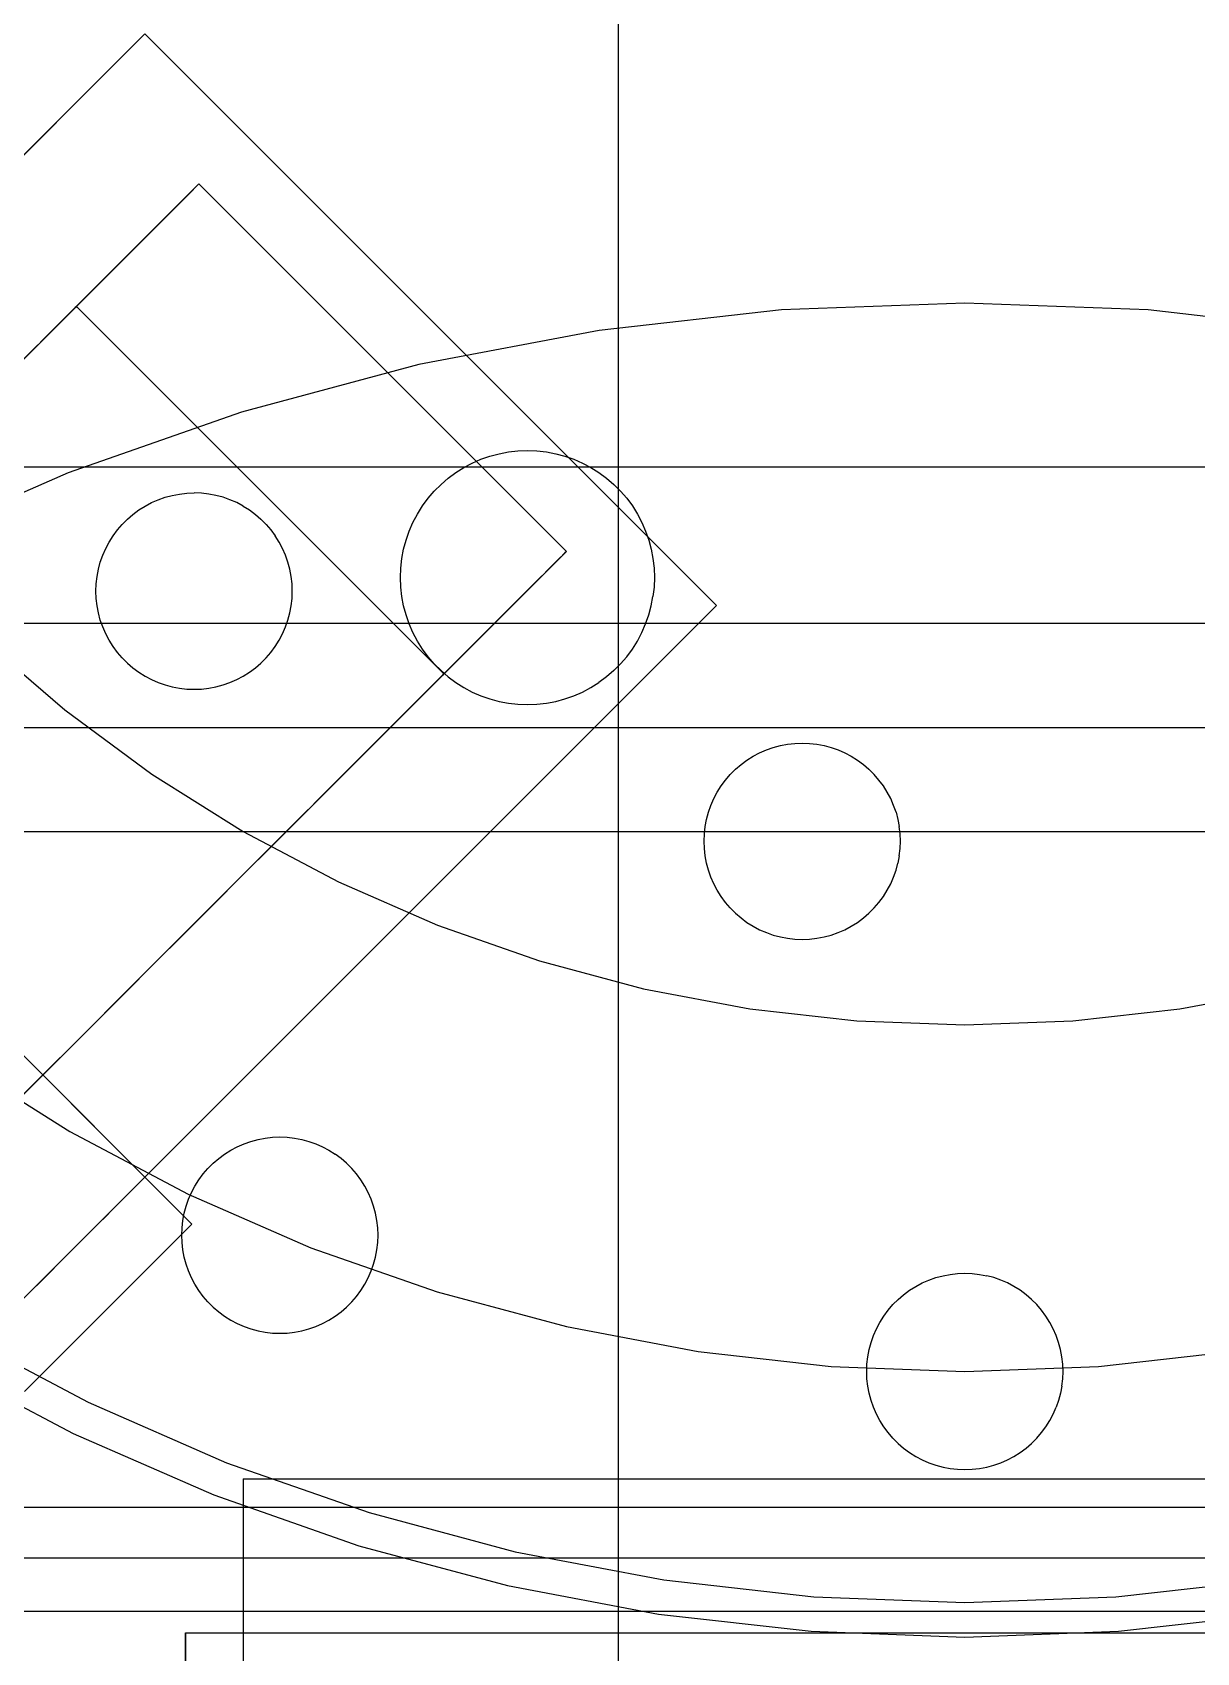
# Model space of a CAD drawing. Header units: millimetres. Extents: x -180 to 1414, y -663 to 972.
# Drawn here: x 1183.85 to 1204.01, y 469.13 to 497.19 of the extents above; entities that cross this region are included whole.
import ezdxf

# ---------------------------------------------------------------- set-up
doc = ezdxf.new("R2010")
doc.units = ezdxf.units.MM
doc.layers.add('TOP', color=8, linetype='Continuous')

msp = doc.modelspace()

# ---------------------------------------------------------------- linework, layer by layer
at = {"layer": 'TOP'}
for p, q in [((1194, 447.5), (1194, 544.9)), ((1185.765, 497.129), (1185.799, 497.163)), ((1195.698, 487.263), (1185.799, 497.163)), ((1185.665, 497.029), (1185.497, 496.861)), ((1185.765, 497.129), (1185.665, 497.029)), ((1185.265, 496.629), (1184.968, 496.332)), ((1185.497, 496.861), (1185.265, 496.629)), ((1184.968, 496.332), (1175.689, 487.053)), ((1184.968, 496.332), (1184.608, 495.972)), ((1184.608, 495.972), (1175.615, 486.979)), ((1184.608, 495.972), (1175.689, 487.053)), ((1184.608, 495.972), (1175.753, 487.117)), ((1184.608, 495.972), (1184.188, 495.552)), ((1184.188, 495.552), (1183.71, 495.074)), ((1186.711, 494.54), (1184.525, 492.353)), ((1186.735, 494.563), (1184.613, 492.442)), ((1186.431, 494.259), (1186.594, 494.422)), ((1186.625, 494.454), (1186.477, 494.306)), ((1186.594, 494.422), (1186.695, 494.524)), ((1186.711, 494.54), (1186.625, 494.454)), ((1186.695, 494.524), (1186.735, 494.563)), ((1186.735, 494.563), (1186.711, 494.54)), ((1193.099, 488.199), (1186.735, 494.563)), ((1186.431, 494.259), (1184.367, 492.196)), ((1186.268, 494.097), (1185.999, 493.828)), ((1186.207, 494.035), (1186.431, 494.259)), ((1186.477, 494.306), (1186.268, 494.097)), ((1185.999, 493.828), (1184.018, 491.846)), ((1185.999, 493.828), (1185.672, 493.5)), ((1185.923, 493.751), (1186.207, 494.035)), ((1185.581, 493.409), (1185.923, 493.751)), ((1185.672, 493.5), (1183.752, 491.581)), ((1185.183, 493.012), (1185.581, 493.409)), ((1185.672, 493.5), (1185.288, 493.116)), ((1184.731, 492.56), (1185.183, 493.012)), ((1185.288, 493.116), (1184.849, 492.678)), ((1184.849, 492.678), (1184.359, 492.187)), ((1184.731, 492.56), (1182.99, 490.818)), ((1184.228, 492.057), (1184.731, 492.56)), ((1184.499, 492.328), (1184.582, 492.41)), ((1184.594, 492.423), (1184.525, 492.353)), ((1184.582, 492.41), (1184.613, 492.442)), ((1184.613, 492.442), (1184.594, 492.423)), ((1184.613, 492.442), (1190.977, 486.078)), ((1200, 492.5), (1196.824, 492.381)), ((1203.176, 492.381), (1200, 492.5)), ((1184.359, 492.187), (1183.819, 491.647)), ((1184.185, 492.014), (1184.367, 492.196)), ((1184.405, 492.233), (1184.236, 492.064)), ((1184.367, 492.196), (1184.499, 492.328)), ((1184.525, 492.353), (1184.405, 492.233)), ((1196.824, 492.381), (1193.666, 492.025)), ((1206.334, 492.025), (1203.176, 492.381)), ((1183.676, 491.505), (1184.228, 492.057)), ((1184.018, 491.846), (1183.752, 491.581)), ((1183.955, 491.784), (1184.185, 492.014)), ((1184.236, 492.064), (1184.018, 491.846)), ((1193.666, 492.025), (1190.543, 491.434)), ((1183.679, 491.507), (1183.955, 491.784)), ((1190.543, 491.434), (1187.473, 490.612)), ((1187.473, 490.612), (1184.473, 489.562)), ((1191.776, 489.849), (1191.934, 489.892)), ((1191.934, 489.892), (1192.096, 489.923)), ((1192.096, 489.923), (1192.26, 489.941)), ((1192.26, 489.941), (1192.424, 489.947)), ((1192.424, 489.947), (1192.588, 489.941)), ((1192.588, 489.941), (1192.752, 489.923)), ((1192.752, 489.923), (1192.914, 489.892)), ((1192.914, 489.892), (1193.072, 489.849)), ((1173, 489.664), (1227, 489.664)), ((1191.185, 489.565), (1191.324, 489.652)), ((1191.324, 489.652), (1191.469, 489.729)), ((1191.469, 489.729), (1191.62, 489.795)), ((1191.62, 489.795), (1191.776, 489.849)), ((1193.072, 489.849), (1193.228, 489.795)), ((1193.228, 489.795), (1193.379, 489.729)), ((1193.379, 489.729), (1193.524, 489.652)), ((1193.524, 489.652), (1193.663, 489.565)), ((1184.473, 489.562), (1181.56, 488.291)), ((1190.811, 489.244), (1190.928, 489.36)), ((1190.928, 489.36), (1191.052, 489.467)), ((1191.052, 489.467), (1191.185, 489.565)), ((1193.663, 489.565), (1193.796, 489.467)), ((1193.796, 489.467), (1193.92, 489.36)), ((1193.92, 489.36), (1194.037, 489.244)), ((1185.802, 488.984), (1185.914, 489.044)), ((1185.914, 489.044), (1186.031, 489.095)), ((1186.031, 489.095), (1186.151, 489.137)), ((1186.151, 489.137), (1186.273, 489.17)), ((1186.273, 489.17), (1186.398, 489.193)), ((1186.398, 489.193), (1186.525, 489.207)), ((1186.525, 489.207), (1186.652, 489.212)), ((1186.779, 489.207), (1186.652, 489.212)), ((1186.905, 489.193), (1186.779, 489.207)), ((1187.03, 489.17), (1186.905, 489.193)), ((1187.153, 489.137), (1187.03, 489.17)), ((1187.273, 489.095), (1187.153, 489.137)), ((1187.389, 489.044), (1187.273, 489.095)), ((1187.502, 488.984), (1187.389, 489.044)), ((1190.606, 488.987), (1190.704, 489.119)), ((1190.704, 489.119), (1190.811, 489.244)), ((1194.037, 489.244), (1194.144, 489.119)), ((1194.144, 489.119), (1194.242, 488.987)), ((1185.406, 488.668), (1185.495, 488.758)), ((1185.495, 488.758), (1185.592, 488.841)), ((1185.592, 488.841), (1185.694, 488.917)), ((1185.694, 488.917), (1185.802, 488.984)), ((1187.502, 488.984), (1187.609, 488.917)), ((1187.609, 488.917), (1187.712, 488.841)), ((1187.712, 488.841), (1187.808, 488.758)), ((1187.808, 488.758), (1187.898, 488.668)), ((1190.442, 488.702), (1190.519, 488.847)), ((1190.519, 488.847), (1190.606, 488.987)), ((1194.242, 488.987), (1194.329, 488.847)), ((1194.329, 488.847), (1194.406, 488.702)), ((1185.179, 488.362), (1185.247, 488.47)), ((1185.247, 488.47), (1185.323, 488.572)), ((1185.323, 488.572), (1185.406, 488.668)), ((1187.898, 488.668), (1187.981, 488.572)), ((1187.981, 488.572), (1188.056, 488.47)), ((1188.124, 488.362), (1188.056, 488.47)), ((1190.322, 488.396), (1190.376, 488.551)), ((1190.376, 488.551), (1190.442, 488.702)), ((1194.406, 488.702), (1194.472, 488.551)), ((1194.472, 488.551), (1194.526, 488.396)), ((1185.069, 488.133), (1185.12, 488.25)), ((1185.12, 488.25), (1185.179, 488.362)), ((1188.183, 488.25), (1188.124, 488.362)), ((1188.234, 488.133), (1188.183, 488.25)), ((1190.249, 488.075), (1190.279, 488.237)), ((1190.279, 488.237), (1190.322, 488.396)), ((1193.099, 488.199), (1190.977, 486.078)), ((1193.059, 488.16), (1193.099, 488.199)), ((1193.099, 488.199), (1193.075, 488.176)), ((1194.526, 488.396), (1194.569, 488.237)), ((1194.569, 488.237), (1194.599, 488.075)), ((1175.086, 488.077), (1186.612, 476.551)), ((1184.994, 487.89), (1185.027, 488.013)), ((1185.027, 488.013), (1185.069, 488.133)), ((1188.276, 488.013), (1188.234, 488.133)), ((1188.309, 487.89), (1188.276, 488.013)), ((1190.224, 487.747), (1190.23, 487.912)), ((1190.23, 487.912), (1190.249, 488.075)), ((1192.841, 487.942), (1192.632, 487.733)), ((1192.795, 487.895), (1192.958, 488.058)), ((1192.989, 488.09), (1192.841, 487.942)), ((1192.958, 488.058), (1193.059, 488.16)), ((1193.075, 488.176), (1192.989, 488.09)), ((1194.599, 488.075), (1194.618, 487.912)), ((1194.618, 487.912), (1194.624, 487.747)), ((1184.952, 487.512), (1184.956, 487.639)), ((1184.956, 487.639), (1184.971, 487.766)), ((1184.971, 487.766), (1184.994, 487.89)), ((1188.333, 487.766), (1188.309, 487.89)), ((1188.347, 487.639), (1188.333, 487.766)), ((1188.352, 487.512), (1188.347, 487.639)), ((1190.23, 487.583), (1190.224, 487.747)), ((1192.571, 487.671), (1190.731, 485.832)), ((1192.287, 487.387), (1192.571, 487.671)), ((1192.632, 487.733), (1192.363, 487.464)), ((1192.571, 487.671), (1192.795, 487.895)), ((1194.624, 487.747), (1194.618, 487.583)), ((1184.956, 487.385), (1184.952, 487.512)), ((1184.971, 487.259), (1184.956, 487.385)), ((1188.333, 487.259), (1188.347, 487.385)), ((1188.347, 487.385), (1188.352, 487.512)), ((1190.249, 487.419), (1190.23, 487.583)), ((1190.279, 487.258), (1190.249, 487.419)), ((1191.945, 487.046), (1192.287, 487.387)), ((1192.363, 487.464), (1192.036, 487.136)), ((1194.569, 487.258), (1194.599, 487.419)), ((1194.618, 487.583), (1194.599, 487.419)), ((1175.899, 487.263), (1185.799, 477.364)), ((1184.994, 487.134), (1184.971, 487.259)), ((1185.027, 487.011), (1184.994, 487.134)), ((1195.564, 487.129), (1185.775, 477.34)), ((1195.665, 487.23), (1185.793, 477.358)), ((1188.276, 487.011), (1188.309, 487.134)), ((1188.309, 487.134), (1188.333, 487.259)), ((1190.322, 487.099), (1190.279, 487.258)), ((1190.376, 486.943), (1190.322, 487.099)), ((1192.036, 487.136), (1191.652, 486.752)), ((1194.472, 486.943), (1194.526, 487.099)), ((1194.526, 487.099), (1194.569, 487.258)), ((1195.564, 487.129), (1195.397, 486.962)), ((1195.665, 487.23), (1195.564, 487.129)), ((1195.698, 487.263), (1195.665, 487.23)), ((1170, 486.957), (1230, 486.957)), ((1185.069, 486.891), (1185.027, 487.011)), ((1185.12, 486.775), (1185.069, 486.891)), ((1195.397, 486.962), (1185.746, 477.311)), ((1188.183, 486.775), (1188.234, 486.891)), ((1188.234, 486.891), (1188.276, 487.011)), ((1190.442, 486.793), (1190.376, 486.943)), ((1190.519, 486.647), (1190.442, 486.793)), ((1191.547, 486.648), (1191.945, 487.046)), ((1194.329, 486.647), (1194.406, 486.793)), ((1194.406, 486.793), (1194.472, 486.943)), ((1195.397, 486.962), (1195.164, 486.729)), ((1182.996, 486.674), (1184.413, 485.454)), ((1185.179, 486.662), (1185.12, 486.775)), ((1185.247, 486.555), (1185.179, 486.662)), ((1185.323, 486.452), (1185.247, 486.555)), ((1195.164, 486.729), (1185.705, 477.27)), ((1187.981, 486.452), (1188.056, 486.555)), ((1188.056, 486.555), (1188.124, 486.662)), ((1188.124, 486.662), (1188.183, 486.775)), ((1190.606, 486.508), (1190.519, 486.647)), ((1190.704, 486.376), (1190.606, 486.508)), ((1191.095, 486.196), (1191.547, 486.648)), ((1191.652, 486.752), (1191.213, 486.314)), ((1194.144, 486.376), (1194.242, 486.508)), ((1194.242, 486.508), (1194.329, 486.647)), ((1195.164, 486.729), (1194.867, 486.432)), ((1185.406, 486.356), (1185.323, 486.452)), ((1185.406, 486.356), (1185.495, 486.266)), ((1185.495, 486.266), (1185.592, 486.183)), ((1194.867, 486.432), (1185.589, 477.154)), ((1194.867, 486.432), (1185.652, 477.217)), ((1187.712, 486.183), (1187.808, 486.266)), ((1187.808, 486.266), (1187.898, 486.356)), ((1187.898, 486.356), (1187.981, 486.452)), ((1190.811, 486.251), (1190.704, 486.376)), ((1191.213, 486.314), (1190.723, 485.823)), ((1190.928, 486.135), (1190.811, 486.251)), ((1194.037, 486.251), (1193.92, 486.135)), ((1194.037, 486.251), (1194.144, 486.376)), ((1194.867, 486.432), (1194.508, 486.073)), ((1194.508, 486.073), (1185.515, 477.08)), ((1194.508, 486.073), (1185.589, 477.154)), ((1185.592, 486.183), (1185.694, 486.108)), ((1194.508, 486.073), (1185.652, 477.217)), ((1185.694, 486.108), (1185.802, 486.04)), ((1185.802, 486.04), (1185.914, 485.981)), ((1185.914, 485.981), (1186.031, 485.93)), ((1187.273, 485.93), (1187.389, 485.981)), ((1187.389, 485.981), (1187.502, 486.04)), ((1187.502, 486.04), (1187.609, 486.108)), ((1187.609, 486.108), (1187.712, 486.183)), ((1191.095, 486.196), (1189.354, 484.454)), ((1190.592, 485.693), (1191.095, 486.196)), ((1190.731, 485.832), (1190.863, 485.964)), ((1190.889, 485.989), (1190.769, 485.869)), ((1190.863, 485.964), (1190.946, 486.046)), ((1190.958, 486.059), (1190.889, 485.989)), ((1190.928, 486.135), (1191.052, 486.027)), ((1190.946, 486.046), (1190.977, 486.078)), ((1190.977, 486.078), (1190.958, 486.059)), ((1191.052, 486.027), (1191.185, 485.93)), ((1193.796, 486.027), (1193.663, 485.93)), ((1193.92, 486.135), (1193.796, 486.027)), ((1194.508, 486.073), (1194.088, 485.653)), ((1186.031, 485.93), (1186.151, 485.888)), ((1186.151, 485.888), (1186.273, 485.855)), ((1186.273, 485.855), (1186.398, 485.831)), ((1186.398, 485.831), (1186.525, 485.817)), ((1186.525, 485.817), (1186.652, 485.812)), ((1186.652, 485.812), (1186.779, 485.817)), ((1186.779, 485.817), (1186.905, 485.831)), ((1186.905, 485.831), (1187.03, 485.855)), ((1187.03, 485.855), (1187.153, 485.888)), ((1187.153, 485.888), (1187.273, 485.93)), ((1190.592, 485.693), (1188.499, 483.599)), ((1190.592, 485.693), (1188.946, 484.047)), ((1190.04, 485.141), (1190.592, 485.693)), ((1190.723, 485.823), (1190.183, 485.284)), ((1190.599, 485.7), (1190.382, 485.482)), ((1190.549, 485.65), (1190.731, 485.832)), ((1190.769, 485.869), (1190.599, 485.7)), ((1191.185, 485.93), (1191.324, 485.842)), ((1191.324, 485.842), (1191.469, 485.765)), ((1191.469, 485.765), (1191.62, 485.699)), ((1191.62, 485.699), (1191.776, 485.645)), ((1193.072, 485.645), (1193.228, 485.699)), ((1193.228, 485.699), (1193.379, 485.765)), ((1193.379, 485.765), (1193.524, 485.842)), ((1193.524, 485.842), (1193.663, 485.93)), ((1184.413, 485.454), (1185.917, 484.344)), ((1190.042, 485.143), (1190.319, 485.42)), ((1190.382, 485.482), (1190.116, 485.217)), ((1190.319, 485.42), (1190.549, 485.65)), ((1191.776, 485.645), (1191.934, 485.602)), ((1191.934, 485.602), (1192.096, 485.572)), ((1192.096, 485.572), (1192.26, 485.553)), ((1192.26, 485.553), (1192.424, 485.547)), ((1192.424, 485.547), (1192.588, 485.553)), ((1192.588, 485.553), (1192.752, 485.572)), ((1192.752, 485.572), (1192.914, 485.602)), ((1192.914, 485.602), (1193.072, 485.645)), ((1194.088, 485.653), (1193.61, 485.175)), ((1169, 485.153), (1231, 485.153)), ((1189.443, 484.544), (1190.04, 485.141)), ((1190.183, 485.284), (1189.597, 484.697)), ((1189.72, 484.821), (1190.042, 485.143)), ((1190.116, 485.217), (1189.805, 484.905)), ((1193.61, 485.175), (1193.076, 484.641)), ((1189.354, 484.454), (1189.72, 484.821)), ((1189.805, 484.905), (1189.45, 484.55)), ((1196.683, 484.805), (1196.806, 484.838)), ((1196.806, 484.838), (1196.931, 484.862)), ((1196.931, 484.862), (1197.057, 484.876)), ((1197.057, 484.876), (1197.184, 484.881)), ((1197.184, 484.881), (1197.311, 484.876)), ((1197.311, 484.876), (1197.437, 484.862)), ((1197.437, 484.862), (1197.562, 484.838)), ((1197.562, 484.838), (1197.685, 484.805)), ((1188.804, 483.904), (1189.443, 484.544)), ((1189.597, 484.697), (1188.968, 484.068)), ((1189.45, 484.55), (1189.052, 484.153)), ((1193.076, 484.641), (1192.489, 484.054)), ((1196.124, 484.51), (1196.226, 484.586)), ((1196.226, 484.586), (1196.334, 484.653)), ((1196.334, 484.653), (1196.446, 484.713)), ((1196.446, 484.713), (1196.563, 484.763)), ((1196.563, 484.763), (1196.683, 484.805)), ((1197.685, 484.805), (1197.805, 484.763)), ((1197.805, 484.763), (1197.922, 484.713)), ((1197.922, 484.713), (1198.034, 484.653)), ((1198.034, 484.653), (1198.142, 484.586)), ((1198.142, 484.586), (1198.244, 484.51)), ((1185.917, 484.344), (1187.5, 483.349)), ((1188.946, 484.047), (1189.354, 484.454)), ((1195.855, 484.241), (1195.938, 484.337)), ((1195.938, 484.337), (1196.028, 484.427)), ((1196.028, 484.427), (1196.124, 484.51)), ((1198.244, 484.51), (1198.34, 484.427)), ((1198.43, 484.337), (1198.34, 484.427)), ((1198.513, 484.241), (1198.43, 484.337)), ((1192.489, 484.054), (1185.233, 476.798)), ((1188.968, 484.068), (1188.299, 483.4)), ((1188.499, 483.599), (1188.946, 484.047)), ((1189.052, 484.153), (1188.615, 483.715)), ((1192.489, 484.054), (1191.854, 483.419)), ((1195.652, 483.919), (1195.712, 484.031)), ((1195.712, 484.031), (1195.779, 484.139)), ((1195.779, 484.139), (1195.855, 484.241)), ((1198.589, 484.139), (1198.513, 484.241)), ((1198.656, 484.031), (1198.589, 484.139)), ((1198.716, 483.919), (1198.656, 484.031)), ((1188.126, 483.227), (1188.804, 483.904)), ((1188.615, 483.715), (1188.14, 483.24)), ((1195.559, 483.682), (1195.601, 483.802)), ((1195.601, 483.802), (1195.652, 483.919)), ((1198.766, 483.802), (1198.716, 483.919)), ((1198.808, 483.682), (1198.766, 483.802)), ((1188.015, 483.115), (1188.499, 483.599)), ((1191.854, 483.419), (1191.172, 482.737)), ((1195.489, 483.308), (1195.503, 483.434)), ((1195.503, 483.434), (1195.527, 483.559)), ((1195.527, 483.559), (1195.559, 483.682)), ((1198.808, 483.682), (1198.841, 483.559)), ((1198.841, 483.559), (1198.865, 483.434)), ((1198.879, 483.308), (1198.865, 483.434)), ((1188.126, 483.227), (1161.669, 456.769)), ((1166, 483.349), (1234, 483.349)), ((1187.5, 483.349), (1189.153, 482.476)), ((1188.299, 483.4), (1187.595, 482.695)), ((1188.14, 483.24), (1187.63, 482.73)), ((1195.484, 483.181), (1195.489, 483.308)), ((1195.489, 483.054), (1195.484, 483.181)), ((1198.884, 483.181), (1198.879, 483.308)), ((1198.879, 483.054), (1198.884, 483.181)), ((1187.497, 482.597), (1188.015, 483.115)), ((1195.503, 482.928), (1195.489, 483.054)), ((1195.527, 482.803), (1195.503, 482.928)), ((1198.865, 482.928), (1198.841, 482.803)), ((1198.865, 482.928), (1198.879, 483.054)), ((1187.595, 482.695), (1186.859, 481.959)), ((1186.948, 482.048), (1187.497, 482.597)), ((1187.63, 482.73), (1187.088, 482.188)), ((1191.172, 482.737), (1190.449, 482.014)), ((1195.559, 482.68), (1195.527, 482.803)), ((1195.601, 482.56), (1195.559, 482.68)), ((1198.766, 482.56), (1198.808, 482.68)), ((1198.808, 482.68), (1198.841, 482.803)), ((1189.153, 482.476), (1190.866, 481.728)), ((1195.652, 482.443), (1195.601, 482.56)), ((1195.712, 482.331), (1195.652, 482.443)), ((1195.779, 482.223), (1195.712, 482.331)), ((1198.589, 482.223), (1198.656, 482.331)), ((1198.656, 482.331), (1198.716, 482.443)), ((1198.716, 482.443), (1198.766, 482.56)), ((1160.49, 455.59), (1186.948, 482.048)), ((1187.088, 482.188), (1186.517, 481.618)), ((1190.449, 482.014), (1189.688, 481.253)), ((1195.855, 482.121), (1195.779, 482.223)), ((1195.938, 482.025), (1195.855, 482.121)), ((1195.938, 482.025), (1196.028, 481.935)), ((1198.34, 481.935), (1198.43, 482.025)), ((1198.43, 482.025), (1198.513, 482.121)), ((1198.513, 482.121), (1198.589, 482.223)), ((1186.859, 481.959), (1186.095, 481.196)), ((1190.866, 481.728), (1192.631, 481.111)), ((1196.028, 481.935), (1196.124, 481.852)), ((1196.124, 481.852), (1196.226, 481.776)), ((1196.226, 481.776), (1196.334, 481.709)), ((1198.034, 481.709), (1198.142, 481.776)), ((1198.142, 481.776), (1198.244, 481.852)), ((1198.244, 481.852), (1198.34, 481.935)), ((1186.517, 481.618), (1185.921, 481.021)), ((1196.334, 481.709), (1196.446, 481.649)), ((1196.446, 481.649), (1196.563, 481.598)), ((1196.563, 481.598), (1196.683, 481.557)), ((1196.683, 481.557), (1196.806, 481.524)), ((1196.806, 481.524), (1196.931, 481.5)), ((1196.931, 481.5), (1197.057, 481.486)), ((1197.057, 481.486), (1197.184, 481.481)), ((1197.184, 481.481), (1197.311, 481.486)), ((1197.311, 481.486), (1197.437, 481.5)), ((1197.437, 481.5), (1197.562, 481.524)), ((1197.562, 481.524), (1197.685, 481.557)), ((1197.685, 481.557), (1197.805, 481.598)), ((1197.805, 481.598), (1197.922, 481.649)), ((1197.922, 481.649), (1198.034, 481.709)), ((1186.095, 481.196), (1185.308, 480.408)), ((1189.688, 481.253), (1188.893, 480.458)), ((1185.921, 481.021), (1185.302, 480.402)), ((1192.631, 481.111), (1194.437, 480.627)), ((1194.437, 480.627), (1196.274, 480.279)), ((1203.726, 480.279), (1205.563, 480.627)), ((1185.308, 480.408), (1184.502, 479.602)), ((1185.302, 480.402), (1184.664, 479.764)), ((1188.893, 480.458), (1188.069, 479.634)), ((1196.274, 480.279), (1198.132, 480.07)), ((1198.132, 480.07), (1200, 480)), ((1200, 480), (1201.868, 480.07)), ((1201.868, 480.07), (1203.726, 480.279)), ((1184.664, 479.764), (1184.01, 479.111)), ((1184.502, 479.602), (1183.681, 478.782)), ((1188.069, 479.634), (1187.221, 478.786)), ((1182.537, 479.387), (1184.5, 478.153)), ((1184.01, 479.111), (1183.345, 478.446)), ((1187.221, 478.786), (1186.352, 477.917)), ((1184.5, 478.153), (1186.55, 477.07)), ((1186.352, 477.917), (1185.469, 477.034)), ((1187.179, 477.764), (1187.287, 477.832)), ((1187.287, 477.832), (1187.399, 477.891)), ((1187.399, 477.891), (1187.516, 477.942)), ((1187.516, 477.942), (1187.636, 477.984)), ((1187.636, 477.984), (1187.759, 478.017)), ((1187.759, 478.017), (1187.883, 478.041)), ((1187.883, 478.041), (1188.01, 478.055)), ((1188.01, 478.055), (1188.137, 478.06)), ((1188.137, 478.06), (1188.264, 478.055)), ((1188.264, 478.055), (1188.39, 478.041)), ((1188.39, 478.041), (1188.515, 478.017)), ((1188.515, 478.017), (1188.638, 477.984)), ((1188.638, 477.984), (1188.758, 477.942)), ((1188.758, 477.942), (1188.874, 477.891)), ((1188.874, 477.891), (1188.987, 477.832)), ((1188.987, 477.832), (1189.094, 477.764)), ((1186.891, 477.516), (1186.981, 477.606)), ((1186.981, 477.606), (1187.077, 477.689)), ((1187.077, 477.689), (1187.179, 477.764)), ((1189.197, 477.689), (1189.094, 477.764)), ((1189.293, 477.606), (1189.197, 477.689)), ((1189.383, 477.516), (1189.293, 477.606)), ((1185.705, 477.27), (1185.652, 477.217)), ((1185.746, 477.311), (1185.705, 477.27)), ((1185.775, 477.34), (1185.746, 477.311)), ((1185.793, 477.358), (1185.775, 477.34)), ((1185.799, 477.364), (1185.793, 477.358)), ((1186.665, 477.21), (1186.732, 477.317)), ((1186.732, 477.317), (1186.808, 477.42)), ((1186.808, 477.42), (1186.891, 477.516)), ((1189.466, 477.42), (1189.383, 477.516)), ((1189.541, 477.317), (1189.466, 477.42)), ((1189.609, 477.21), (1189.541, 477.317)), ((1185.469, 477.034), (1184.576, 476.141)), ((1185.43, 476.995), (1185.336, 476.901)), ((1185.515, 477.08), (1185.43, 476.995)), ((1185.589, 477.154), (1185.515, 477.08)), ((1185.652, 477.217), (1185.589, 477.154)), ((1186.512, 476.861), (1186.554, 476.981)), ((1186.55, 477.07), (1188.674, 476.143)), ((1186.554, 476.981), (1186.605, 477.097)), ((1186.605, 477.097), (1186.665, 477.21)), ((1189.668, 477.097), (1189.609, 477.21)), ((1189.719, 476.981), (1189.668, 477.097)), ((1189.761, 476.861), (1189.719, 476.981)), ((1185.12, 476.685), (1185, 476.565)), ((1185.233, 476.798), (1185.12, 476.685)), ((1185.336, 476.901), (1185.233, 476.798)), ((1186.456, 476.613), (1186.479, 476.738)), ((1186.479, 476.738), (1186.512, 476.861)), ((1189.794, 476.738), (1189.761, 476.861)), ((1189.818, 476.613), (1189.794, 476.738)), ((1184.873, 476.438), (1184.738, 476.303)), ((1185, 476.565), (1184.873, 476.438)), ((1186.465, 476.404), (1186.149, 476.088)), ((1186.402, 476.341), (1186.559, 476.497)), ((1186.465, 476.404), (1186.402, 476.341)), ((1186.437, 476.36), (1186.442, 476.487)), ((1186.442, 476.487), (1186.456, 476.613)), ((1186.612, 476.551), (1186.465, 476.404)), ((1186.518, 476.456), (1186.465, 476.404)), ((1186.559, 476.497), (1186.518, 476.456)), ((1186.606, 476.545), (1186.559, 476.497)), ((1186.588, 476.527), (1186.559, 476.497)), ((1186.606, 476.545), (1186.588, 476.527)), ((1186.606, 476.545), (1186.612, 476.551)), ((1189.832, 476.487), (1189.818, 476.613)), ((1189.837, 476.36), (1189.832, 476.487)), ((1184.576, 476.141), (1183.678, 475.243)), ((1184.598, 476.163), (1184.453, 476.018)), ((1184.738, 476.303), (1184.598, 476.163)), ((1186.046, 475.984), (1186.328, 476.266)), ((1186.243, 476.182), (1186.149, 476.088)), ((1186.328, 476.266), (1186.243, 476.182)), ((1186.402, 476.341), (1186.328, 476.266)), ((1186.442, 476.233), (1186.437, 476.36)), ((1186.456, 476.106), (1186.442, 476.233)), ((1188.674, 476.143), (1190.863, 475.377)), ((1189.818, 476.106), (1189.832, 476.233)), ((1189.832, 476.233), (1189.837, 476.36)), ((1184.303, 475.868), (1184.15, 475.715)), ((1186.046, 475.984), (1184.175, 474.113)), ((1184.453, 476.018), (1184.303, 475.868)), ((1185.934, 475.872), (1185.266, 475.204)), ((1185.934, 475.872), (1185.813, 475.752)), ((1186.046, 475.984), (1185.934, 475.872)), ((1186.149, 476.088), (1186.046, 475.984)), ((1186.479, 475.981), (1186.456, 476.106)), ((1186.512, 475.859), (1186.479, 475.981)), ((1186.554, 475.739), (1186.512, 475.859)), ((1189.719, 475.739), (1189.761, 475.859)), ((1189.761, 475.859), (1189.794, 475.981)), ((1189.794, 475.981), (1189.818, 476.106)), ((1183.994, 475.559), (1183.836, 475.401)), ((1184.15, 475.715), (1183.994, 475.559)), ((1185.813, 475.752), (1185.266, 475.204)), ((1185.411, 475.35), (1185.813, 475.752)), ((1185.551, 475.49), (1185.813, 475.752)), ((1185.686, 475.624), (1185.551, 475.49)), ((1185.813, 475.752), (1185.686, 475.624)), ((1186.605, 475.622), (1186.554, 475.739)), ((1186.665, 475.51), (1186.605, 475.622)), ((1189.609, 475.51), (1189.668, 475.622)), ((1189.668, 475.622), (1189.719, 475.739)), ((1199.262, 475.532), (1199.379, 475.582)), ((1199.379, 475.582), (1199.499, 475.624)), ((1199.499, 475.624), (1199.622, 475.657)), ((1199.622, 475.657), (1199.747, 475.681)), ((1199.747, 475.681), (1199.873, 475.695)), ((1199.873, 475.695), (1200, 475.7)), ((1200, 475.7), (1200.127, 475.695)), ((1200.127, 475.695), (1200.253, 475.681)), ((1200.253, 475.681), (1200.378, 475.657)), ((1200.501, 475.624), (1200.378, 475.657)), ((1200.621, 475.582), (1200.501, 475.624)), ((1200.738, 475.532), (1200.621, 475.582)), ((1185.411, 475.35), (1185.266, 475.204)), ((1185.551, 475.49), (1185.411, 475.35)), ((1186.732, 475.402), (1186.665, 475.51)), ((1186.808, 475.3), (1186.732, 475.402)), ((1186.891, 475.203), (1186.808, 475.3)), ((1189.383, 475.203), (1189.466, 475.3)), ((1189.466, 475.3), (1189.541, 475.402)), ((1189.541, 475.402), (1189.609, 475.51)), ((1190.863, 475.377), (1193.102, 474.777)), ((1198.844, 475.246), (1198.94, 475.329)), ((1198.94, 475.329), (1199.042, 475.405)), ((1199.042, 475.405), (1199.15, 475.472)), ((1199.15, 475.472), (1199.262, 475.532)), ((1200.85, 475.472), (1200.738, 475.532)), ((1200.958, 475.405), (1200.85, 475.472)), ((1201.06, 475.329), (1200.958, 475.405)), ((1201.156, 475.246), (1201.06, 475.329)), ((1185.266, 475.204), (1184.649, 474.588)), ((1185.116, 475.055), (1184.649, 474.588)), ((1185.116, 475.055), (1184.963, 474.901)), ((1185.266, 475.204), (1185.116, 475.055)), ((1186.891, 475.203), (1186.981, 475.114)), ((1186.981, 475.114), (1187.077, 475.031)), ((1187.077, 475.031), (1187.179, 474.955)), ((1189.094, 474.955), (1189.197, 475.031)), ((1189.197, 475.031), (1189.293, 475.114)), ((1189.293, 475.114), (1189.383, 475.203)), ((1198.595, 474.958), (1198.671, 475.06)), ((1198.671, 475.06), (1198.754, 475.156)), ((1198.754, 475.156), (1198.844, 475.246)), ((1201.246, 475.156), (1201.156, 475.246)), ((1201.329, 475.06), (1201.246, 475.156)), ((1201.405, 474.958), (1201.329, 475.06)), ((1184.963, 474.901), (1184.649, 474.588)), ((1184.807, 474.746), (1184.649, 474.588)), ((1184.963, 474.901), (1184.807, 474.746)), ((1187.179, 474.955), (1187.287, 474.887)), ((1187.287, 474.887), (1187.399, 474.828)), ((1187.399, 474.828), (1187.516, 474.777)), ((1187.516, 474.777), (1187.636, 474.735)), ((1187.636, 474.735), (1187.759, 474.702)), ((1188.515, 474.702), (1188.638, 474.735)), ((1188.638, 474.735), (1188.758, 474.777)), ((1188.758, 474.777), (1188.874, 474.828)), ((1188.874, 474.828), (1188.987, 474.887)), ((1188.987, 474.887), (1189.094, 474.955)), ((1193.102, 474.777), (1195.38, 474.346)), ((1198.418, 474.621), (1198.468, 474.738)), ((1198.468, 474.738), (1198.528, 474.85)), ((1198.528, 474.85), (1198.595, 474.958)), ((1201.472, 474.85), (1201.405, 474.958)), ((1201.532, 474.738), (1201.472, 474.85)), ((1201.582, 474.621), (1201.532, 474.738)), ((1182.5, 474.689), (1184.814, 473.466)), ((1182.5, 474.689), (1184.814, 473.466)), ((1182.5, 474.689), (1184.814, 473.466)), ((1184.649, 474.588), (1184.175, 474.113)), ((1184.649, 474.588), (1184.491, 474.429)), ((1187.759, 474.702), (1187.883, 474.679)), ((1187.883, 474.679), (1188.01, 474.664)), ((1188.01, 474.664), (1188.137, 474.66)), ((1188.137, 474.66), (1188.264, 474.664)), ((1188.264, 474.664), (1188.39, 474.679)), ((1188.39, 474.679), (1188.515, 474.702)), ((1198.343, 474.378), (1198.376, 474.501)), ((1198.376, 474.501), (1198.418, 474.621)), ((1201.624, 474.501), (1201.582, 474.621)), ((1201.657, 474.378), (1201.624, 474.501)), ((1182.2, 474.169), (1184.554, 472.926)), ((1184.332, 474.271), (1184.175, 474.113)), ((1184.491, 474.429), (1184.332, 474.271)), ((1195.38, 474.346), (1197.683, 474.087)), ((1198.305, 474.127), (1198.319, 474.253)), ((1198.319, 474.253), (1198.343, 474.378)), ((1201.681, 474.253), (1201.657, 474.378)), ((1201.695, 474.127), (1201.681, 474.253)), ((1202.317, 474.087), (1204.62, 474.346)), ((1184.175, 474.113), (1183.865, 473.804)), ((1184.019, 473.957), (1183.865, 473.804)), ((1184.175, 474.113), (1184.019, 473.957)), ((1197.683, 474.087), (1200, 474)), ((1198.3, 474), (1198.305, 474.127)), ((1198.305, 473.873), (1198.3, 474)), ((1198.319, 473.747), (1198.305, 473.873)), ((1200, 474), (1202.317, 474.087)), ((1201.681, 473.747), (1201.695, 473.873)), ((1201.7, 474), (1201.695, 474.127)), ((1201.695, 473.873), (1201.7, 474)), ((1183.865, 473.804), (1183.716, 473.654)), ((1198.343, 473.622), (1198.319, 473.747)), ((1198.376, 473.499), (1198.343, 473.622)), ((1201.657, 473.622), (1201.624, 473.499)), ((1201.681, 473.747), (1201.657, 473.622)), ((1184.814, 473.466), (1187.213, 472.419)), ((1184.814, 473.466), (1187.213, 472.419)), ((1184.814, 473.466), (1187.213, 472.419)), ((1198.418, 473.379), (1198.376, 473.499)), ((1198.468, 473.262), (1198.418, 473.379)), ((1201.532, 473.262), (1201.582, 473.379)), ((1201.624, 473.499), (1201.582, 473.379)), ((1198.528, 473.15), (1198.468, 473.262)), ((1198.595, 473.042), (1198.528, 473.15)), ((1198.671, 472.94), (1198.595, 473.042)), ((1201.329, 472.94), (1201.405, 473.042)), ((1201.405, 473.042), (1201.472, 473.15)), ((1201.472, 473.15), (1201.532, 473.262)), ((1184.554, 472.926), (1186.994, 471.861)), ((1198.754, 472.844), (1198.671, 472.94)), ((1198.844, 472.754), (1198.754, 472.844)), ((1198.844, 472.754), (1198.94, 472.671)), ((1201.06, 472.671), (1201.156, 472.754)), ((1201.156, 472.754), (1201.246, 472.844)), ((1201.246, 472.844), (1201.329, 472.94)), ((1198.94, 472.671), (1199.042, 472.595)), ((1199.042, 472.595), (1199.15, 472.528)), ((1199.15, 472.528), (1199.262, 472.468)), ((1200.738, 472.468), (1200.85, 472.528)), ((1200.85, 472.528), (1200.958, 472.595)), ((1200.958, 472.595), (1201.06, 472.671)), ((1187.213, 472.419), (1189.684, 471.555)), ((1187.213, 472.419), (1189.684, 471.555)), ((1187.213, 472.419), (1189.684, 471.555)), ((1199.262, 472.468), (1199.379, 472.418)), ((1199.379, 472.418), (1199.499, 472.376)), ((1199.499, 472.376), (1199.622, 472.343)), ((1199.622, 472.343), (1199.747, 472.319)), ((1199.747, 472.319), (1199.873, 472.305)), ((1199.873, 472.305), (1200, 472.3)), ((1200, 472.3), (1200.127, 472.305)), ((1200.127, 472.305), (1200.253, 472.319)), ((1200.253, 472.319), (1200.378, 472.343)), ((1200.378, 472.343), (1200.501, 472.376)), ((1200.501, 472.376), (1200.621, 472.418)), ((1200.621, 472.418), (1200.738, 472.468)), ((1187.5, 472.138), (1187.5, 447.381)), ((1187.5, 472.138), (1187.5, 467.378)), ((1187.5, 472.138), (1212.5, 472.138)), ((1168, 471.651), (1232, 471.651)), ((1186.994, 471.861), (1189.507, 470.982)), ((1189.684, 471.555), (1192.212, 470.878)), ((1189.684, 471.555), (1192.212, 470.878)), ((1189.684, 471.555), (1192.212, 470.878)), ((1189.507, 470.982), (1192.078, 470.293)), ((1192.212, 470.878), (1194.784, 470.391)), ((1192.212, 470.878), (1194.784, 470.391)), ((1192.212, 470.878), (1194.784, 470.391)), ((1168, 470.77), (1232, 470.77)), ((1192.078, 470.293), (1194.694, 469.798)), ((1194.784, 470.391), (1197.384, 470.098)), ((1194.784, 470.391), (1197.384, 470.098)), ((1194.784, 470.391), (1197.384, 470.098)), ((1202.616, 470.098), (1205.216, 470.391)), ((1202.616, 470.098), (1205.216, 470.391)), ((1202.616, 470.098), (1205.216, 470.391)), ((1197.384, 470.098), (1200, 470)), ((1197.384, 470.098), (1200, 470)), ((1197.384, 470.098), (1200, 470)), ((1200, 470), (1202.616, 470.098)), ((1200, 470), (1202.616, 470.098)), ((1200, 470), (1202.616, 470.098)), ((1169, 469.847), (1231, 469.847)), ((1194.694, 469.798), (1197.34, 469.5)), ((1202.66, 469.5), (1205.306, 469.798)), ((1186.5, 442.211), (1186.5, 469.476)), ((1186.5, 469.476), (1213.5, 469.476)), ((1186.5, 469.476), (1186.5, 468.633)), ((1197.34, 469.5), (1200, 469.4)), ((1200, 469.4), (1202.66, 469.5))]:
    msp.add_line(p, q, dxfattribs=at)

doc.saveas('drawing.dxf')
